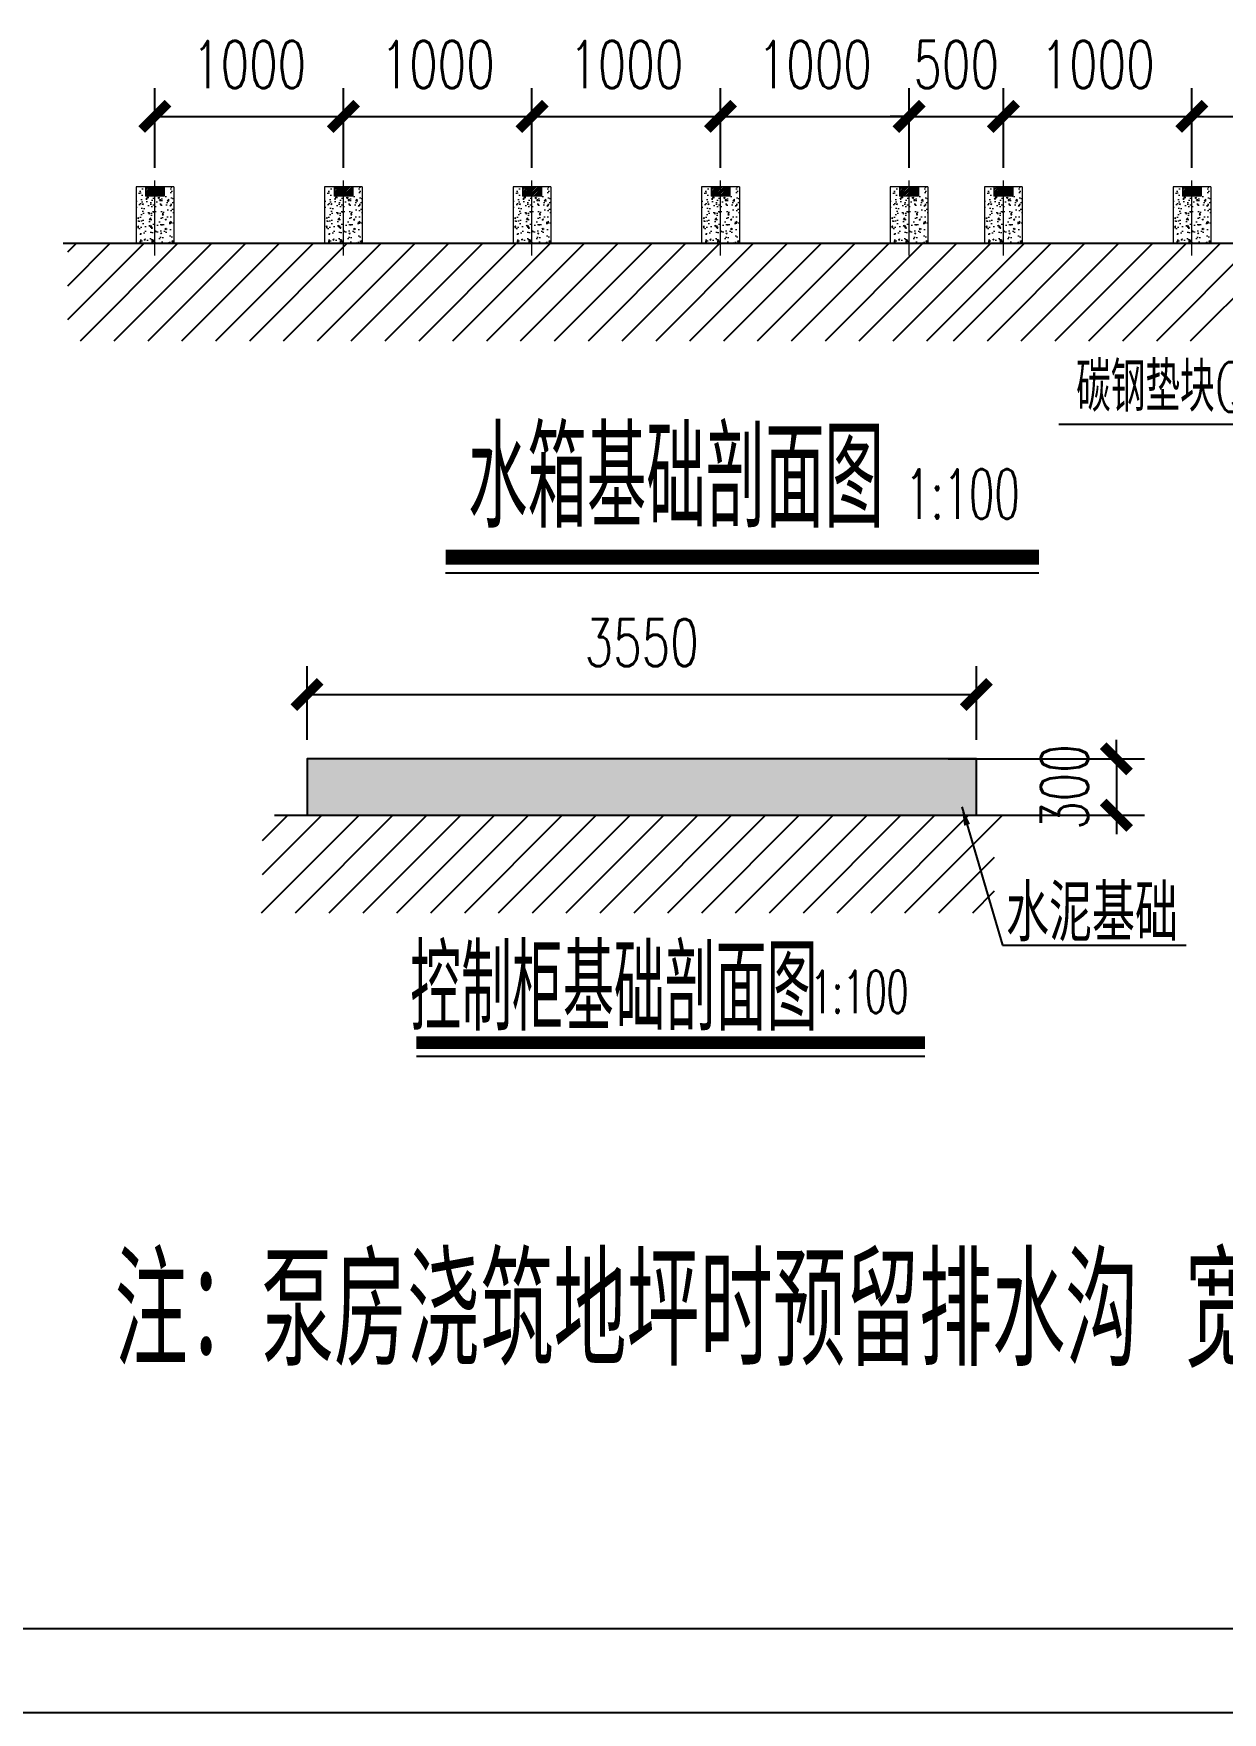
# Model space of a CAD drawing. Header units: millimetres. Extents: x 10779125 to 11142123, y -372083 to -144871.
# Drawn here: x 11045770 to 11052076, y -346348 to -337445 of the extents above; entities that cross this region are included whole.
import ezdxf
from ezdxf.enums import TextEntityAlignment as Align

# ---------------------------------------------------------------- set-up
doc = ezdxf.new("R2010")
doc.units = ezdxf.units.MM
doc.header["$LTSCALE"] = 1000
doc.header["$MEASUREMENT"] = 0
doc.header["$PDSIZE"] = -1
doc.linetypes.add('CENTER', pattern=[2.9, 2.5, -0.2, 0, -0.2])
doc.layers.get('0').update_dxf_attribs({"color": 255, "linetype": 'CONTINUOUS'})
doc.layers.get('Defpoints').update_dxf_attribs({"linetype": 'CONTINUOUS'})
for name, color, linetype in [('2细线层', 4, 'CONTINUOUS'), ('AM_8', 1, 'CONTINUOUS'), ('SB', 7, 'CONTINUOUS'), ('W_DIM', 4, 'CONTINUOUS'), ('图框层', 7, 'CONTINUOUS'), ('标注', 2, 'CONTINUOUS'), ('粗实线', 7, 'CONTINUOUS')]:
    doc.layers.add(name, color=color, linetype=linetype)
doc.layers.add('AM_0', color=7, linetype='CONTINUOUS', lineweight=50)
doc.styles.add('_HZTXT', font='tssdeng.shx', dxfattribs={"width": 0.8, "bigfont": 'tssdchn.shx'})
doc.styles.add('_TCH_DIM_T3', font='SIMPLEX', dxfattribs={"width": 0.705882, "bigfont": 'GBCBIG'})
doc.styles.add('gps_hz', font='tssdeng.shx', dxfattribs={"width": 0.7, "bigfont": 'tssdchn.shx'})
doc.styles.add('GPSXW', font='romans.shx', dxfattribs={"width": 0.8, "bigfont": 'hztxt.shx'})
doc.styles.add('hz', font='simplex', dxfattribs={"width": 0.7, "bigfont": 'hztxt'})
doc.styles.get("Standard").update_dxf_attribs({"font": 'symbol.ttf'})
doc.dimstyles.new('_TCH_ARCH&&250', dxfattribs={"dimtxt": 250, "dimasz": 100, "dimexe": 150, "dimexo": 100, "dimgap": 150, "dimtad": 1, "dimdec": 0, "dimzin": 0, "dimdsep": 46, "dimtxsty": '_TCH_DIM_T3', "dimblk": 'ARCHTICK', "dimcen": 0.09, "dimclrt": 7, "dimazin": 2, "dimtfac": 1, "dimtdec": 0, "dimtix": 1, "dimtmove": 2, "dimatfit": 3, "dimfxl": 0, "dimtolj": 1, "dimtzin": 0, "dimarcsym": 0})
doc.dimstyles.new('副本 (2)ISO-25', dxfattribs={"dimtxt": 400, "dimasz": 100, "dimexe": 1.25, "dimexo": 0.625, "dimtad": 1, "dimtxsty": 'Standard', "dimcen": 2.5, "dimclrt": 4, "dimadec": 0, "dimazin": 0, "dimtfac": 1, "dimtmove": 0, "dimatfit": 3, "dimfxl": 0, "dimarcsym": 0})

# ---------------------------------------------------------------- blocks, each defined once
blk = doc.blocks.new('_ArchTick')
at = {"const_width": 0.5}
blk.add_lwpolyline([(-0.7, -0.7), (0.7, 0.7)], dxfattribs=at)
blk = doc.blocks.new('*D115')
at = {"color": 0, "lineweight": -2, "transparency": 16777216}
for p, q in [((11047220.7, -341190.7), (11047220.7, -340799.9)), ((11050770.7, -341190.7), (11050770.7, -340799.9)), ((11047220.7, -340949.9), (11050770.7, -340949.9))]:
    blk.add_line(p, q, dxfattribs=at)
at = {"layer": 'Defpoints', "color": 0, "lineweight": -2, "transparency": 16777216}
for p in [(11050770.7, -340949.9), (11047220.7, -341290.7, -12.4), (11050770.7, -341290.7, -12.4)]:
    blk.add_point(p, dxfattribs=at)
at = {"color": 0, "lineweight": -2, "transparency": 16777216, "xscale": 100, "yscale": 100, "zscale": 100, "rotation": 180}
blk.add_blockref('_ArchTick', (11047220.7, -340949.9), dxfattribs=at)
at = {"color": 0, "lineweight": -2, "transparency": 16777216, "xscale": 100, "yscale": 100, "zscale": 100}
blk.add_blockref('_ArchTick', (11050770.7, -340949.9), dxfattribs=at)
at = {"color": 7, "transparency": 16777216, "insert": (11048995.7, -340674.9), "char_height": 250, "attachment_point": 5, "style": '_TCH_DIM_T3'}
blk.add_mtext('\\A1;3550', dxfattribs=at)
blk = doc.blocks.new('*D116')
at = {"color": 0, "lineweight": -2, "transparency": 16777216}
for p, q in [((11051513.1, -341290.7), (11051513.1, -341190.7)), ((11050620.7, -341290.7), (11051663.1, -341290.7)), ((11051513.1, -341290.7), (11051513.1, -341590.7)), ((11050597.6, -341590.7), (11051663.1, -341590.7)), ((11051513.1, -341590.7), (11051513.1, -341690.7))]:
    blk.add_line(p, q, dxfattribs=at)
at = {"layer": 'Defpoints', "color": 0, "lineweight": -2, "transparency": 16777216}
for p in [(11050520.7, -341290.7, -12.4), (11050497.6, -341590.7, -12.4), (11051513.1, -341590.7)]:
    blk.add_point(p, dxfattribs=at)
at = {"color": 0, "lineweight": -2, "transparency": 16777216, "xscale": 100, "yscale": 100, "zscale": 100}
for p, rotation in [((11051513.1, -341290.7), 270), ((11051513.1, -341590.7), 90)]:
    blk.add_blockref('_ArchTick', p, dxfattribs=dict(at, rotation=rotation))
at = {"color": 7, "transparency": 16777216, "insert": (11051238.1, -341440.7), "char_height": 250, "attachment_point": 5, "rotation": 90, "style": '_TCH_DIM_T3'}
blk.add_mtext('\\A1;300', dxfattribs=at)
blk = doc.blocks.new('*D117')
at = {"color": 0, "lineweight": -2, "transparency": 16777216}
for p, q in [((11051913.7, -338157.2), (11051913.7, -337734.2)), ((11052913.7, -338157.2), (11052913.7, -337734.2)), ((11051913.7, -337884.2), (11052913.7, -337884.2))]:
    blk.add_line(p, q, dxfattribs=at)
at = {"layer": 'Defpoints', "color": 0, "lineweight": -2, "transparency": 16777216}
for p in [(11052913.7, -337884.2), (11051913.7, -338257.2, -12.4), (11052913.7, -338257.2, -12.4)]:
    blk.add_point(p, dxfattribs=at)
at = {"color": 0, "lineweight": -2, "transparency": 16777216, "xscale": 100, "yscale": 100, "zscale": 100, "rotation": 180}
blk.add_blockref('_ArchTick', (11051913.7, -337884.2), dxfattribs=at)
at = {"color": 0, "lineweight": -2, "transparency": 16777216, "xscale": 100, "yscale": 100, "zscale": 100}
blk.add_blockref('_ArchTick', (11052913.7, -337884.2), dxfattribs=at)
at = {"color": 7, "transparency": 16777216, "insert": (11052413.7, -337609.2), "char_height": 250, "attachment_point": 5, "style": '_TCH_DIM_T3'}
blk.add_mtext('\\A1;1000', dxfattribs=at)
blk = doc.blocks.new('*D119')
at = {"color": 0, "lineweight": -2, "transparency": 16777216}
for p, q in [((11050913.7, -338157.2), (11050913.7, -337734.2)), ((11051913.7, -338157.2), (11051913.7, -337734.2)), ((11050913.7, -337884.2), (11051913.7, -337884.2))]:
    blk.add_line(p, q, dxfattribs=at)
at = {"layer": 'Defpoints', "color": 0, "lineweight": -2, "transparency": 16777216}
for p in [(11051913.7, -337884.2), (11050913.7, -338257.2, -12.4), (11051913.7, -338257.2, -12.4)]:
    blk.add_point(p, dxfattribs=at)
at = {"color": 0, "lineweight": -2, "transparency": 16777216, "xscale": 100, "yscale": 100, "zscale": 100, "rotation": 180}
blk.add_blockref('_ArchTick', (11050913.7, -337884.2), dxfattribs=at)
at = {"color": 0, "lineweight": -2, "transparency": 16777216, "xscale": 100, "yscale": 100, "zscale": 100}
blk.add_blockref('_ArchTick', (11051913.7, -337884.2), dxfattribs=at)
at = {"color": 7, "transparency": 16777216, "insert": (11051413.7, -337609.2), "char_height": 250, "attachment_point": 5, "style": '_TCH_DIM_T3'}
blk.add_mtext('\\A1;1000', dxfattribs=at)
blk = doc.blocks.new('*D121')
at = {"color": 0, "lineweight": -2, "transparency": 16777216}
for p, q in [((11049413.7, -338157.2), (11049413.7, -337734.2)), ((11050413.7, -338157.2), (11050413.7, -337734.2)), ((11049413.7, -337884.2), (11050413.7, -337884.2))]:
    blk.add_line(p, q, dxfattribs=at)
at = {"layer": 'Defpoints', "color": 0, "lineweight": -2, "transparency": 16777216}
for p in [(11050413.7, -337884.2), (11049413.7, -338257.2, -12.4), (11050413.7, -338257.2, -12.4)]:
    blk.add_point(p, dxfattribs=at)
at = {"color": 0, "lineweight": -2, "transparency": 16777216, "xscale": 100, "yscale": 100, "zscale": 100, "rotation": 180}
blk.add_blockref('_ArchTick', (11049413.7, -337884.2), dxfattribs=at)
at = {"color": 0, "lineweight": -2, "transparency": 16777216, "xscale": 100, "yscale": 100, "zscale": 100}
blk.add_blockref('_ArchTick', (11050413.7, -337884.2), dxfattribs=at)
at = {"color": 7, "transparency": 16777216, "insert": (11049913.7, -337609.2), "char_height": 250, "attachment_point": 5, "style": '_TCH_DIM_T3'}
blk.add_mtext('\\A1;1000', dxfattribs=at)
blk = doc.blocks.new('*D122')
at = {"color": 0, "lineweight": -2, "transparency": 16777216}
for p, q in [((11048413.7, -338157.2), (11048413.7, -337734.2)), ((11049413.7, -338157.2), (11049413.7, -337734.2)), ((11048413.7, -337884.2), (11049413.7, -337884.2))]:
    blk.add_line(p, q, dxfattribs=at)
at = {"layer": 'Defpoints', "color": 0, "lineweight": -2, "transparency": 16777216}
for p in [(11049413.7, -337884.2), (11048413.7, -338257.2, -12.4), (11049413.7, -338257.2, -12.4)]:
    blk.add_point(p, dxfattribs=at)
at = {"color": 0, "lineweight": -2, "transparency": 16777216, "xscale": 100, "yscale": 100, "zscale": 100, "rotation": 180}
blk.add_blockref('_ArchTick', (11048413.7, -337884.2), dxfattribs=at)
at = {"color": 0, "lineweight": -2, "transparency": 16777216, "xscale": 100, "yscale": 100, "zscale": 100}
blk.add_blockref('_ArchTick', (11049413.7, -337884.2), dxfattribs=at)
at = {"color": 7, "transparency": 16777216, "insert": (11048913.7, -337609.2), "char_height": 250, "attachment_point": 5, "style": '_TCH_DIM_T3'}
blk.add_mtext('\\A1;1000', dxfattribs=at)
blk = doc.blocks.new('*D123')
at = {"color": 0, "lineweight": -2, "transparency": 16777216}
for p, q in [((11050413.7, -338157.2), (11050413.7, -337734.2)), ((11050913.7, -338157.2), (11050913.7, -337734.2)), ((11050413.7, -337884.2), (11050313.7, -337884.2)), ((11050413.7, -337884.2), (11050913.7, -337884.2)), ((11050913.7, -337884.2), (11051013.7, -337884.2))]:
    blk.add_line(p, q, dxfattribs=at)
at = {"layer": 'Defpoints', "color": 0, "lineweight": -2, "transparency": 16777216}
for p in [(11050913.7, -337884.2), (11050413.7, -338257.2, -12.4), (11050913.7, -338257.2, -12.4)]:
    blk.add_point(p, dxfattribs=at)
at = {"color": 0, "lineweight": -2, "transparency": 16777216, "xscale": 100, "yscale": 100, "zscale": 100}
blk.add_blockref('_ArchTick', (11050413.7, -337884.2), dxfattribs=at)
at = {"color": 0, "lineweight": -2, "transparency": 16777216, "xscale": 100, "yscale": 100, "zscale": 100, "rotation": 180}
blk.add_blockref('_ArchTick', (11050913.7, -337884.2), dxfattribs=at)
at = {"color": 7, "transparency": 16777216, "insert": (11050663.7, -337609.2), "char_height": 250, "attachment_point": 5, "style": '_TCH_DIM_T3'}
blk.add_mtext('\\A1;500', dxfattribs=at)
blk = doc.blocks.new('*D124')
at = {"color": 0, "lineweight": -2, "transparency": 16777216}
for p, q in [((11047413.7, -338157.2), (11047413.7, -337734.2)), ((11048413.7, -338157.2), (11048413.7, -337734.2)), ((11047413.7, -337884.2), (11048413.7, -337884.2))]:
    blk.add_line(p, q, dxfattribs=at)
at = {"layer": 'Defpoints', "color": 0, "lineweight": -2, "transparency": 16777216}
for p in [(11048413.7, -337884.2), (11047413.7, -338257.2, -12.4), (11048413.7, -338257.2, -12.4)]:
    blk.add_point(p, dxfattribs=at)
at = {"color": 0, "lineweight": -2, "transparency": 16777216, "xscale": 100, "yscale": 100, "zscale": 100, "rotation": 180}
blk.add_blockref('_ArchTick', (11047413.7, -337884.2), dxfattribs=at)
at = {"color": 0, "lineweight": -2, "transparency": 16777216, "xscale": 100, "yscale": 100, "zscale": 100}
blk.add_blockref('_ArchTick', (11048413.7, -337884.2), dxfattribs=at)
at = {"color": 7, "transparency": 16777216, "insert": (11047913.7, -337609.2), "char_height": 250, "attachment_point": 5, "style": '_TCH_DIM_T3'}
blk.add_mtext('\\A1;1000', dxfattribs=at)
blk = doc.blocks.new('*D125')
at = {"color": 0, "lineweight": -2, "transparency": 16777216}
for p, q in [((11046413.7, -338157.2), (11046413.7, -337734.2)), ((11047413.7, -338157.2), (11047413.7, -337734.2)), ((11046413.7, -337884.2), (11047413.7, -337884.2))]:
    blk.add_line(p, q, dxfattribs=at)
at = {"layer": 'Defpoints', "color": 0, "lineweight": -2, "transparency": 16777216}
for p in [(11047413.7, -337884.2), (11046413.7, -338257.2, -12.4), (11047413.7, -338257.2, -12.4)]:
    blk.add_point(p, dxfattribs=at)
at = {"color": 0, "lineweight": -2, "transparency": 16777216, "xscale": 100, "yscale": 100, "zscale": 100, "rotation": 180}
blk.add_blockref('_ArchTick', (11046413.7, -337884.2), dxfattribs=at)
at = {"color": 0, "lineweight": -2, "transparency": 16777216, "xscale": 100, "yscale": 100, "zscale": 100}
blk.add_blockref('_ArchTick', (11047413.7, -337884.2), dxfattribs=at)
at = {"color": 7, "transparency": 16777216, "insert": (11046913.7, -337609.2), "char_height": 250, "attachment_point": 5, "style": '_TCH_DIM_T3'}
blk.add_mtext('\\A1;1000', dxfattribs=at)

msp = doc.modelspace()

# ---------------------------------------------------------------- hatches: boundary and pattern name
at = {"lineweight": 13}
h = msp.add_hatch(dxfattribs=at)
h.set_pattern_fill('AR-CONC', color=0, scale=0.4, style=0)
h.set_pattern_definition([(50, (11074218.75, -331512.16), (72.87387, -6.37563), [7.62, -83.82]), (355, (11074218.75, -331512.16), (-14.09713, 76.42266), [6.096, -67.056]), (100.451, (11074224.82, -331512.694), (58.777, 70.04668), [6.476, -71.236]), (46.1842, (11074218.75, -331491.84), (108.43162, -16.81693), [11.43, -125.73]), (96.6356, (11074227.79, -331493.24), (94.9617, 98.97022), [9.714, -106.854]), (351.184, (11074218.75, -331491.84), (94.96184, 98.97005), [9.144, -100.584]), (21, (11074228.91, -331496.92), (60.64595, -40.90621), [7.62, -83.82]), (326, (11074228.91, -331496.92), (24.72081, 73.67519), [6.096, -67.056]), (71.4514, (11074233.96, -331500.33), (85.3666, 32.76914), [6.476, -71.236]), (37.5, (11074218.75, -331512.163), (1.235441, 33.822016), [0, -66.2432, 0, -68.072, 0, -67.31]), (7.5, (11074218.75, -331512.163), (26.727865, 40.07223), [0, -38.8112, 0, -64.7192, 0, -25.654]), (327.5, (11074196.092, -331512.163), (54.236238, -2.291498), [0, -25.4, 0, -79.248, 0, -105.156]), (317.5, (11074185.932, -331512.163), (59.25167, 10.1706), [0, -33.02, 0, -52.6288, 0, -74.676])])
h.paths.add_polyline_path([(11046363.7, -338307.2), (11046363.7, -338257.2), (11046313.7, -338257.2), (11046313.7, -338557.2), (11046513.7, -338557.2), (11046513.7, -338257.2), (11046463.7, -338257.2), (11046463.7, -338307.2)])
h = msp.add_hatch(dxfattribs=at)
h.set_pattern_fill('ANSI32', color=1, style=0)
h.set_pattern_definition([(45, (11087596.249, -341464.663), (-6.735192, 6.735192), []), (45, (11087600.739, -341464.663), (-6.735192, 6.735192), [])])
h.paths.add_polyline_path([(11046463.7, -338257.2), (11046363.7, -338257.2), (11046363.7, -338307.2), (11046463.7, -338307.2)])
h = msp.add_hatch(dxfattribs=at)
h.set_pattern_fill('AR-CONC', color=0, scale=0.4, style=0)
h.set_pattern_definition([(50, (11075218.75, -331512.16), (72.87387, -6.37563), [7.62, -83.82]), (355, (11075218.75, -331512.16), (-14.09713, 76.42266), [6.096, -67.056]), (100.451, (11075224.82, -331512.694), (58.777, 70.04668), [6.476, -71.236]), (46.1842, (11075218.75, -331491.84), (108.43162, -16.81693), [11.43, -125.73]), (96.6356, (11075227.79, -331493.24), (94.9617, 98.97022), [9.714, -106.854]), (351.184, (11075218.75, -331491.84), (94.96184, 98.97005), [9.144, -100.584]), (21, (11075228.91, -331496.92), (60.64595, -40.90621), [7.62, -83.82]), (326, (11075228.91, -331496.92), (24.72081, 73.67519), [6.096, -67.056]), (71.4514, (11075233.96, -331500.33), (85.3666, 32.76914), [6.476, -71.236]), (37.5, (11075218.75, -331512.163), (1.235441, 33.822016), [0, -66.2432, 0, -68.072, 0, -67.31]), (7.5, (11075218.75, -331512.163), (26.727865, 40.07223), [0, -38.8112, 0, -64.7192, 0, -25.654]), (327.5, (11075196.092, -331512.163), (54.236238, -2.291498), [0, -25.4, 0, -79.248, 0, -105.156]), (317.5, (11075185.932, -331512.163), (59.25167, 10.1706), [0, -33.02, 0, -52.6288, 0, -74.676])])
h.paths.add_polyline_path([(11047363.7, -338307.2), (11047363.7, -338257.2), (11047313.7, -338257.2), (11047313.7, -338557.2), (11047513.7, -338557.2), (11047513.7, -338257.2), (11047463.7, -338257.2), (11047463.7, -338307.2)])
h = msp.add_hatch(dxfattribs=at)
h.set_pattern_fill('ANSI32', color=1, style=0)
h.set_pattern_definition([(45, (11088596.249, -341464.663), (-6.735192, 6.735192), []), (45, (11088600.739, -341464.663), (-6.735192, 6.735192), [])])
h.paths.add_polyline_path([(11047463.7, -338257.2), (11047363.7, -338257.2), (11047363.7, -338307.2), (11047463.7, -338307.2)])
h = msp.add_hatch(dxfattribs=at)
h.set_pattern_fill('AR-CONC', color=0, scale=0.4, style=0)
h.set_pattern_definition([(50, (11076218.75, -331512.16), (72.87387, -6.37563), [7.62, -83.82]), (355, (11076218.75, -331512.16), (-14.09713, 76.42266), [6.096, -67.056]), (100.451, (11076224.82, -331512.694), (58.777, 70.04668), [6.476, -71.236]), (46.1842, (11076218.75, -331491.84), (108.43162, -16.81693), [11.43, -125.73]), (96.6356, (11076227.79, -331493.24), (94.9617, 98.97022), [9.714, -106.854]), (351.184, (11076218.75, -331491.84), (94.96184, 98.97005), [9.144, -100.584]), (21, (11076228.91, -331496.92), (60.64595, -40.90621), [7.62, -83.82]), (326, (11076228.91, -331496.92), (24.72081, 73.67519), [6.096, -67.056]), (71.4514, (11076233.96, -331500.33), (85.3666, 32.76914), [6.476, -71.236]), (37.5, (11076218.75, -331512.163), (1.235441, 33.822016), [0, -66.2432, 0, -68.072, 0, -67.31]), (7.5, (11076218.75, -331512.163), (26.727865, 40.07223), [0, -38.8112, 0, -64.7192, 0, -25.654]), (327.5, (11076196.092, -331512.163), (54.236238, -2.291498), [0, -25.4, 0, -79.248, 0, -105.156]), (317.5, (11076185.932, -331512.163), (59.25167, 10.1706), [0, -33.02, 0, -52.6288, 0, -74.676])])
h.paths.add_polyline_path([(11048363.7, -338307.2), (11048363.7, -338257.2), (11048313.7, -338257.2), (11048313.7, -338557.2), (11048513.7, -338557.2), (11048513.7, -338257.2), (11048463.7, -338257.2), (11048463.7, -338307.2)])
h = msp.add_hatch(dxfattribs=at)
h.set_pattern_fill('ANSI32', color=1, style=0)
h.set_pattern_definition([(45, (11089596.249, -341464.663), (-6.735192, 6.735192), []), (45, (11089600.739, -341464.663), (-6.735192, 6.735192), [])])
h.paths.add_polyline_path([(11048463.7, -338257.2), (11048363.7, -338257.2), (11048363.7, -338307.2), (11048463.7, -338307.2)])
h = msp.add_hatch(dxfattribs=at)
h.set_pattern_fill('AR-CONC', color=0, scale=0.4, style=0)
h.set_pattern_definition([(50, (11077218.75, -331512.16), (72.87387, -6.37563), [7.62, -83.82]), (355, (11077218.75, -331512.16), (-14.09713, 76.42266), [6.096, -67.056]), (100.451, (11077224.82, -331512.694), (58.777, 70.04668), [6.476, -71.236]), (46.1842, (11077218.75, -331491.84), (108.43162, -16.81693), [11.43, -125.73]), (96.6356, (11077227.79, -331493.24), (94.9617, 98.97022), [9.714, -106.854]), (351.184, (11077218.75, -331491.84), (94.96184, 98.97005), [9.144, -100.584]), (21, (11077228.91, -331496.92), (60.64595, -40.90621), [7.62, -83.82]), (326, (11077228.91, -331496.92), (24.72081, 73.67519), [6.096, -67.056]), (71.4514, (11077233.96, -331500.33), (85.3666, 32.76914), [6.476, -71.236]), (37.5, (11077218.75, -331512.163), (1.235441, 33.822016), [0, -66.2432, 0, -68.072, 0, -67.31]), (7.5, (11077218.75, -331512.163), (26.727865, 40.07223), [0, -38.8112, 0, -64.7192, 0, -25.654]), (327.5, (11077196.092, -331512.163), (54.236238, -2.291498), [0, -25.4, 0, -79.248, 0, -105.156]), (317.5, (11077185.932, -331512.163), (59.25167, 10.1706), [0, -33.02, 0, -52.6288, 0, -74.676])])
h.paths.add_polyline_path([(11049363.7, -338307.2), (11049363.7, -338257.2), (11049313.7, -338257.2), (11049313.7, -338557.2), (11049513.7, -338557.2), (11049513.7, -338257.2), (11049463.7, -338257.2), (11049463.7, -338307.2)])
h = msp.add_hatch(dxfattribs=at)
h.set_pattern_fill('ANSI32', color=1, style=0)
h.set_pattern_definition([(45, (11090596.249, -341464.663), (-6.735192, 6.735192), []), (45, (11090600.739, -341464.663), (-6.735192, 6.735192), [])])
h.paths.add_polyline_path([(11049463.7, -338257.2), (11049363.7, -338257.2), (11049363.7, -338307.2), (11049463.7, -338307.2)])
h = msp.add_hatch(dxfattribs=at)
h.set_pattern_fill('AR-CONC', color=256, scale=0.4, style=0)
h.set_pattern_definition([(50, (11078218.75, -331512.16), (72.87387, -6.37563), [7.62, -83.82]), (355, (11078218.75, -331512.16), (-14.09713, 76.42266), [6.096, -67.056]), (100.451, (11078224.82, -331512.694), (58.777, 70.04668), [6.476, -71.236]), (46.1842, (11078218.75, -331491.84), (108.43162, -16.81693), [11.43, -125.73]), (96.6356, (11078227.79, -331493.24), (94.9617, 98.97022), [9.714, -106.854]), (351.184, (11078218.75, -331491.84), (94.96184, 98.97005), [9.144, -100.584]), (21, (11078228.91, -331496.92), (60.64595, -40.90621), [7.62, -83.82]), (326, (11078228.91, -331496.92), (24.72081, 73.67519), [6.096, -67.056]), (71.4514, (11078233.96, -331500.33), (85.3666, 32.76914), [6.476, -71.236]), (37.5, (11078218.75, -331512.163), (1.235441, 33.822016), [0, -66.2432, 0, -68.072, 0, -67.31]), (7.5, (11078218.75, -331512.163), (26.727865, 40.07223), [0, -38.8112, 0, -64.7192, 0, -25.654]), (327.5, (11078196.092, -331512.163), (54.236238, -2.291498), [0, -25.4, 0, -79.248, 0, -105.156]), (317.5, (11078185.932, -331512.163), (59.25167, 10.1706), [0, -33.02, 0, -52.6288, 0, -74.676])])
h.paths.add_polyline_path([(11050363.7, -338307.2), (11050363.7, -338257.2), (11050313.7, -338257.2), (11050313.7, -338557.2), (11050513.7, -338557.2), (11050513.7, -338257.2), (11050463.7, -338257.2), (11050463.7, -338307.2)])
h = msp.add_hatch(dxfattribs=at)
h.set_pattern_fill('ANSI32', color=1, style=0)
h.set_pattern_definition([(45, (11091596.249, -341464.663), (-6.735192, 6.735192), []), (45, (11091600.739, -341464.663), (-6.735192, 6.735192), [])])
h.paths.add_polyline_path([(11050463.7, -338257.2), (11050363.7, -338257.2), (11050363.7, -338307.2), (11050463.7, -338307.2)])
h = msp.add_hatch(dxfattribs=at)
h.set_pattern_fill('AR-CONC', color=0, scale=0.4, style=0)
h.set_pattern_definition([(50, (11078718.75, -331512.16), (72.87387, -6.37563), [7.62, -83.82]), (355, (11078718.75, -331512.16), (-14.09713, 76.42266), [6.096, -67.056]), (100.451, (11078724.82, -331512.694), (58.777, 70.04668), [6.476, -71.236]), (46.1842, (11078718.75, -331491.84), (108.43162, -16.81693), [11.43, -125.73]), (96.6356, (11078727.79, -331493.24), (94.9617, 98.97022), [9.714, -106.854]), (351.184, (11078718.75, -331491.84), (94.96184, 98.97005), [9.144, -100.584]), (21, (11078728.91, -331496.92), (60.64595, -40.90621), [7.62, -83.82]), (326, (11078728.91, -331496.92), (24.72081, 73.67519), [6.096, -67.056]), (71.4514, (11078733.96, -331500.33), (85.3666, 32.76914), [6.476, -71.236]), (37.5, (11078718.75, -331512.163), (1.235441, 33.822016), [0, -66.2432, 0, -68.072, 0, -67.31]), (7.5, (11078718.75, -331512.163), (26.727865, 40.07223), [0, -38.8112, 0, -64.7192, 0, -25.654]), (327.5, (11078696.092, -331512.163), (54.236238, -2.291498), [0, -25.4, 0, -79.248, 0, -105.156]), (317.5, (11078685.932, -331512.163), (59.25167, 10.1706), [0, -33.02, 0, -52.6288, 0, -74.676])])
h.paths.add_polyline_path([(11050863.7, -338307.2), (11050863.7, -338257.2), (11050813.7, -338257.2), (11050813.7, -338557.2), (11051013.7, -338557.2), (11051013.7, -338257.2), (11050963.7, -338257.2), (11050963.7, -338307.2)])
h = msp.add_hatch(dxfattribs=at)
h.set_pattern_fill('ANSI32', color=1, style=0)
h.set_pattern_definition([(45, (11092096.249, -341464.663), (-6.735192, 6.735192), []), (45, (11092100.739, -341464.663), (-6.735192, 6.735192), [])])
h.paths.add_polyline_path([(11050963.7, -338257.2), (11050863.7, -338257.2), (11050863.7, -338307.2), (11050963.7, -338307.2)])
h = msp.add_hatch(dxfattribs=at)
h.set_pattern_fill('AR-CONC', color=0, scale=0.4, style=0)
h.set_pattern_definition([(50, (11079718.75, -331512.16), (72.87387, -6.37563), [7.62, -83.82]), (355, (11079718.75, -331512.16), (-14.09713, 76.42266), [6.096, -67.056]), (100.451, (11079724.82, -331512.694), (58.777, 70.04668), [6.476, -71.236]), (46.1842, (11079718.75, -331491.84), (108.43162, -16.81693), [11.43, -125.73]), (96.6356, (11079727.79, -331493.24), (94.9617, 98.97022), [9.714, -106.854]), (351.184, (11079718.75, -331491.84), (94.96184, 98.97005), [9.144, -100.584]), (21, (11079728.91, -331496.92), (60.64595, -40.90621), [7.62, -83.82]), (326, (11079728.91, -331496.92), (24.72081, 73.67519), [6.096, -67.056]), (71.4514, (11079733.96, -331500.33), (85.3666, 32.76914), [6.476, -71.236]), (37.5, (11079718.75, -331512.163), (1.235441, 33.822016), [0, -66.2432, 0, -68.072, 0, -67.31]), (7.5, (11079718.75, -331512.163), (26.727865, 40.07223), [0, -38.8112, 0, -64.7192, 0, -25.654]), (327.5, (11079696.092, -331512.163), (54.236238, -2.291498), [0, -25.4, 0, -79.248, 0, -105.156]), (317.5, (11079685.932, -331512.163), (59.25167, 10.1706), [0, -33.02, 0, -52.6288, 0, -74.676])])
h.paths.add_polyline_path([(11051863.7, -338307.2), (11051863.7, -338257.2), (11051813.7, -338257.2), (11051813.7, -338557.2), (11052013.7, -338557.2), (11052013.7, -338257.2), (11051963.7, -338257.2), (11051963.7, -338307.2)])
h = msp.add_hatch(dxfattribs=at)
h.set_pattern_fill('ANSI32', color=1, style=0)
h.set_pattern_definition([(45, (11093096.249, -341464.663), (-6.735192, 6.735192), []), (45, (11093100.739, -341464.663), (-6.735192, 6.735192), [])])
h.paths.add_polyline_path([(11051963.7, -338257.2), (11051863.7, -338257.2), (11051863.7, -338307.2), (11051963.7, -338307.2)])
h = msp.add_hatch()
h.set_pattern_fill('AR-CONC', color=256, scale=20)
h.set_pattern_definition([(50, (7507882.07, -50333.23), (143.4520365, -12.550427), [15, -165]), (355, (7507882.07, -50333.23), (-27.750267, 150.438427), [12, -132]), (100.4514445, (7507894.03, -50334.28), (115.7017693, 137.887998), [12.7480384, -140.2284224]), (46.1842, (7507882.07, -50293.23), (213.448266, -33.103856), [22.5, -247.5]), (96.6356355, (7507899.86, -50296), (186.932389, 194.82372), [19.122068, -210.342752]), (351.184164, (7507882.07, -50293.23), (186.932389, 194.82372), [18, -198]), (21, (7507902.07, -50303.23), (119.3814104, -80.523778), [15, -165]), (326, (7507902.07, -50303.23), (48.6630664, 145.030009), [12, -132]), (71.4514447, (7507912.02, -50309.94), (168.0444753, 64.5062306), [12.748038, -140.2284224]), (37.5, (7507882.07, -50333.234), (2.4319711, 66.5787708), [0, -130.4, 0, -134, 0, -132.5]), (7.5, (7507882.07, -50333.234), (52.6139075, 78.8823424), [0, -76.4, 0, -127.4, 0, -50.5]), (327.5, (7507837.47, -50333.234), (106.7644872, -4.51097435), [0, -50, 0, -156, 0, -207]), (317.5, (7507817.47, -50333.23), (116.6372339, 20.0209965), [0, -65, 0, -103.6, 0, -147])])
h.paths.add_polyline_path([(11047220.7, -341590.7), (11050770.7, -341590.7), (11050770.7, -341290.7), (11047220.7, -341290.7)])

# ---------------------------------------------------------------- linework, layer by layer
at = {"color": 1, "lineweight": 13}
for p, q in [((11046313.7, -338257.2), (11046313.7, -338557.2)), ((11046513.7, -338257.2), (11046313.7, -338257.2)), ((11046363.7, -338257.2), (11046363.7, -338307.2)), ((11046463.7, -338307.2), (11046363.7, -338307.2)), ((11046463.7, -338257.2), (11046463.7, -338307.2)), ((11046513.7, -338257.2), (11046513.7, -338557.2)), ((11047313.7, -338257.2), (11047313.7, -338557.2)), ((11047513.7, -338257.2), (11047313.7, -338257.2)), ((11047363.7, -338257.2), (11047363.7, -338307.2)), ((11047463.7, -338307.2), (11047363.7, -338307.2)), ((11047463.7, -338257.2), (11047463.7, -338307.2)), ((11047513.7, -338257.2), (11047513.7, -338557.2)), ((11048313.7, -338257.2), (11048313.7, -338557.2)), ((11048513.7, -338257.2), (11048313.7, -338257.2)), ((11048363.7, -338257.2), (11048363.7, -338307.2)), ((11048463.7, -338307.2), (11048363.7, -338307.2)), ((11048463.7, -338257.2), (11048463.7, -338307.2)), ((11048513.7, -338257.2), (11048513.7, -338557.2)), ((11049313.7, -338257.2), (11049313.7, -338557.2)), ((11049513.7, -338257.2), (11049313.7, -338257.2)), ((11049363.7, -338257.2), (11049363.7, -338307.2)), ((11049463.7, -338307.2), (11049363.7, -338307.2)), ((11049463.7, -338257.2), (11049463.7, -338307.2)), ((11049513.7, -338257.2), (11049513.7, -338557.2)), ((11050313.7, -338257.2), (11050313.7, -338557.2)), ((11050513.7, -338257.2), (11050313.7, -338257.2)), ((11050363.7, -338257.2), (11050363.7, -338307.2)), ((11050463.7, -338307.2), (11050363.7, -338307.2)), ((11050463.7, -338257.2), (11050463.7, -338307.2)), ((11050513.7, -338257.2), (11050513.7, -338557.2)), ((11050813.7, -338257.2), (11050813.7, -338557.2)), ((11051013.7, -338257.2), (11050813.7, -338257.2)), ((11050863.7, -338257.2), (11050863.7, -338307.2)), ((11050963.7, -338307.2), (11050863.7, -338307.2)), ((11050963.7, -338257.2), (11050963.7, -338307.2)), ((11051013.7, -338257.2), (11051013.7, -338557.2)), ((11051813.7, -338257.2), (11051813.7, -338557.2)), ((11052013.7, -338257.2), (11051813.7, -338257.2)), ((11051863.7, -338257.2), (11051863.7, -338307.2)), ((11051963.7, -338307.2), (11051863.7, -338307.2)), ((11051963.7, -338257.2), (11051963.7, -338307.2)), ((11052013.7, -338257.2), (11052013.7, -338557.2))]:
    msp.add_line(p, q, dxfattribs=at)
for p, q in [((11051207.6, -339516.3), (11054071.1, -339515.9)), ((11047955.4, -340304.7, 12.4), (11051102.5, -340304.7, 12.4)), ((11047800.5, -342867.5, 337.5), (11050498, -342867.5, 337.5))]:
    msp.add_line(p, q)
for points, const_width, elevation in [([(11047955.4, -340221.4), (11051102.5, -340221.4)], 78.8, 12.4), ([(11047800.5, -342796.1), (11050498, -342796.1)], 67.5, 337.5)]:
    msp.add_lwpolyline(points, dxfattribs=dict(const_width=const_width, elevation=elevation))
at = {"elevation": -12.4}
msp.add_lwpolyline([(11047220.7, -341590.7), (11050770.7, -341590.7), (11050770.7, -341290.7), (11047220.7, -341290.7)], close=True, dxfattribs=at)
at = {"layer": '2细线层', "lineweight": -3}
msp.add_line((11043126.6, -346348.1, -89.1), (11080454.8, -346348.1, -89.1), dxfattribs=at)
at = {"layer": 'AM_0', "color": 1, "linetype": 'CENTER', "lineweight": 13}
for p, q in [((11046413.7, -338622.2), (11046413.7, -338224.7)), ((11047413.7, -338622.2), (11047413.7, -338224.7)), ((11048413.7, -338622.2), (11048413.7, -338224.7)), ((11049413.7, -338622.2), (11049413.7, -338224.7)), ((11050413.7, -338622.2), (11050413.7, -338224.7)), ((11050913.7, -338622.2), (11050913.7, -338224.7)), ((11051913.7, -338622.2), (11051913.7, -338224.7))]:
    msp.add_line(p, q, dxfattribs=at)
at = {"layer": 'AM_8', "color": 2, "ltscale": 5}
for p, q in [((11045951.4, -338962.2), (11046356.5, -338557.2)), ((11045951.4, -338782.6), (11046176.9, -338557.2)), ((11045951.4, -338603), (11045997.3, -338557.2)), ((11045951.4, -338603), (11045997.3, -338557.2)), ((11046018.6, -339074.7), (11046536.1, -338557.2)), ((11046018.6, -339074.7), (11046536.1, -338557.2)), ((11046198.2, -339074.7), (11046715.7, -338557.2)), ((11046198.2, -339074.7), (11046715.7, -338557.2)), ((11046377.8, -339074.7), (11046895.3, -338557.2)), ((11046557.4, -339074.7), (11047074.9, -338557.2)), ((11046737, -339074.7), (11047254.5, -338557.2)), ((11046737, -339074.7), (11047254.5, -338557.2)), ((11046916.6, -339074.7), (11047434.1, -338557.2)), ((11047096.3, -339074.7), (11047613.8, -338557.2)), ((11047275.9, -339074.7), (11047793.4, -338557.2)), ((11047275.9, -339074.7), (11047793.4, -338557.2)), ((11047455.5, -339074.7), (11047973, -338557.2)), ((11047635.1, -339074.7), (11048152.6, -338557.2)), ((11047814.7, -339074.7), (11048332.2, -338557.2)), ((11047814.7, -339074.7), (11048332.2, -338557.2)), ((11047994.3, -339074.7), (11048511.8, -338557.2)), ((11048173.9, -339074.7), (11048691.4, -338557.2)), ((11048353.5, -339074.7), (11048871, -338557.2)), ((11048353.5, -339074.7), (11048871, -338557.2)), ((11048533.1, -339074.7), (11049050.6, -338557.2)), ((11048712.7, -339074.7), (11049230.2, -338557.2)), ((11048892.3, -339074.7), (11049409.8, -338557.2)), ((11048892.3, -339074.7), (11049409.8, -338557.2)), ((11049071.9, -339074.7), (11049589.4, -338557.2)), ((11049251.5, -339074.7), (11049769, -338557.2)), ((11049431.1, -339074.7), (11049948.6, -338557.2)), ((11049610.7, -339074.7), (11050128.2, -338557.2)), ((11049790.3, -339074.7), (11050307.8, -338557.2)), ((11049969.9, -339074.7), (11050487.4, -338557.2)), ((11050149.5, -339074.7), (11050667, -338557.2)), ((11050329.1, -339074.7), (11050846.6, -338557.2)), ((11050508.7, -339074.7), (11051026.2, -338557.2)), ((11050649.5, -339074.7), (11051167, -338557.2)), ((11050829.1, -339074.7), (11051346.6, -338557.2)), ((11051008.7, -339074.7), (11051526.2, -338557.2)), ((11051188.4, -339074.7), (11051705.9, -338557.2)), ((11051368, -339074.7), (11051885.5, -338557.2)), ((11051547.6, -339074.7), (11052065.1, -338557.2)), ((11051727.2, -339074.7), (11052244.7, -338557.2)), ((11051906.8, -339074.7), (11052424.3, -338557.2)), ((11046979.4, -342108.2, -12.4), (11047496.9, -341590.7, -12.4)), ((11046985, -341904.4, -12.4), (11047298.7, -341590.7, -12.4)), ((11046985, -341724.8, -12.4), (11047119.1, -341590.7, -12.4)), ((11047159, -342108.2, -12.4), (11047676.5, -341590.7, -12.4)), ((11047338.6, -342108.2, -12.4), (11047856.1, -341590.7, -12.4)), ((11047518.2, -342108.2, -12.4), (11048035.7, -341590.7, -12.4)), ((11047697.8, -342108.2, -12.4), (11048215.3, -341590.7, -12.4)), ((11047877.4, -342108.2, -12.4), (11048394.9, -341590.7, -12.4)), ((11048057, -342108.2, -12.4), (11048574.5, -341590.7, -12.4)), ((11048236.6, -342108.2, -12.4), (11048754.1, -341590.7, -12.4)), ((11048416.2, -342108.2, -12.4), (11048933.7, -341590.7, -12.4)), ((11048595.8, -342108.2, -12.4), (11049113.3, -341590.7, -12.4)), ((11048775.4, -342108.2, -12.4), (11049292.9, -341590.7, -12.4)), ((11048955, -342108.2, -12.4), (11049472.5, -341590.7, -12.4)), ((11049134.6, -342108.2, -12.4), (11049652.1, -341590.7, -12.4)), ((11049314.2, -342108.2, -12.4), (11049831.7, -341590.7, -12.4)), ((11049493.8, -342108.2, -12.4), (11050011.3, -341590.7, -12.4)), ((11049673.4, -342108.2, -12.4), (11050190.9, -341590.7, -12.4)), ((11049853, -342108.2, -12.4), (11050370.5, -341590.7, -12.4)), ((11050032.6, -342108.2, -12.4), (11050550.1, -341590.7, -12.4)), ((11050212.3, -342108.2, -12.4), (11050729.8, -341590.7, -12.4)), ((11050391.9, -342108.2, -12.4), (11050909.4, -341590.7, -12.4)), ((11050571.5, -342108.2, -12.4), (11050867.6, -341812.1, -12.4)), ((11050751.1, -342108.2, -12.4), (11050867.6, -341991.7, -12.4))]:
    msp.add_line(p, q, dxfattribs=at)
at = {"layer": 'W_DIM'}
for p, q in [((11045927.1, -338557.2), (11054448.4, -338557.2)), ((11047048.5, -341590.7, -5.9), (11051019.6, -341590.7))]:
    msp.add_line(p, q, dxfattribs=at)
at = {"layer": '图框层', "lineweight": -3}
msp.add_line((11045348.5, -345903.7, -89.1), (11080010.4, -345903.7, -89.1), dxfattribs=at)

# ---------------------------------------------------------------- texts
at = {"style": 'GPSXW', "width": 0.6}
for s, height, p in [('水箱基础剖面图', 525, (11049177.5, -340065.3, 603)), ('控制柜基础剖面图', 450, (11048848, -342732.8, 843.7))]:
    msp.add_text(s, height=height, dxfattribs=at).set_placement(p, align=Align.CENTER)
for height, p in [(262.5, (11050393.3, -340017.9, 3.7)), (225, (11049890.1, -342639.1, 330.1))]:
    msp.add_text('1:100', height=height, dxfattribs=at).set_placement(p)
at = {"color": 0, "style": 'gps_hz', "width": 0.7}
msp.add_text('注：泵房浇筑地坪时预留排水沟 宽200mm,深200mm ，位置如图所示。', height=583.2, dxfattribs=at).set_placement((11046200.6, -344510.8))
at = {"layer": 'SB', "style": 'hz', "width": 0.7}
msp.add_text('碳钢垫块Q235 厚20mm', height=262.5, dxfattribs=at).set_placement((11051299.5, -339450.4))
at = {"layer": '标注', "color": 4, "style": '_HZTXT', "width": 0.8}
msp.add_text('水泥基础', height=300, dxfattribs=at).set_placement((11050928.1, -342258.8))

# ---------------------------------------------------------------- dimensions: what is measured, and where the dimension line sits
for base, p1, p2, picture, middle in [((11047413.7, -337884.2, 12.4), (11046413.7, -338257.2), (11047413.7, -338257.2), '*D125', (11046913.7, -337609.2, 12.4)), ((11048413.7, -337884.2, 12.4), (11047413.7, -338257.2), (11048413.7, -338257.2), '*D124', (11047913.7, -337609.2, 12.4)), ((11049413.7, -337884.2, 12.4), (11048413.7, -338257.2), (11049413.7, -338257.2), '*D122', (11048913.7, -337609.2, 12.4)), ((11050413.7, -337884.2, 12.4), (11049413.7, -338257.2), (11050413.7, -338257.2), '*D121', (11049913.7, -337609.2, 12.4)), ((11050913.7, -337884.2, 12.4), (11050413.7, -338257.2), (11050913.7, -338257.2), '*D123', (11050663.7, -337609.2, 12.4)), ((11051913.7, -337884.2, 12.4), (11050913.7, -338257.2), (11051913.7, -338257.2), '*D119', (11051413.7, -337609.2, 12.4)), ((11052913.7, -337884.2, 12.4), (11051913.7, -338257.2), (11052913.7, -338257.2), '*D117', (11052413.7, -337609.2, 12.4)), ((11050770.7, -340949.9), (11047220.7, -341290.7, -12.4), (11050770.7, -341290.7, -12.4), '*D115', (11048995.7, -340674.9))]:
    dim = msp.add_linear_dim(base=base, p1=p1, p2=p2, dimstyle='_TCH_ARCH&&250', override={"dimfxl": 2.5, "dimarcsym": 1})
    dim.commit()
    dim.dimension.update_dxf_attribs({"geometry": picture, "text_midpoint": middle})
dim = msp.add_linear_dim(base=(11051513.1, -341590.7), p1=(11050520.7, -341290.7, -12.4), p2=(11050497.6, -341590.7, -12.4), angle=90, dimstyle='_TCH_ARCH&&250', override={"dimfxl": 2.5, "dimarcsym": 1})
dim.commit()
dim.dimension.update_dxf_attribs({"geometry": '*D116', "text_midpoint": (11051238.1, -341440.7)})

# ---------------------------------------------------------------- leaders
at = {"layer": '粗实线', "color": 3, "ltscale": 10}
msp.add_leader([(11050693.1, -341545.2), (11050908.5, -342279.1), (11051883.8, -342279.1)], dimstyle='副本 (2)ISO-25', override={"dimgap": 0.625, "dimtad": 0, "dimdec": 0, "dimtdec": 0}, dxfattribs=at)

doc.saveas('drawing.dxf')
